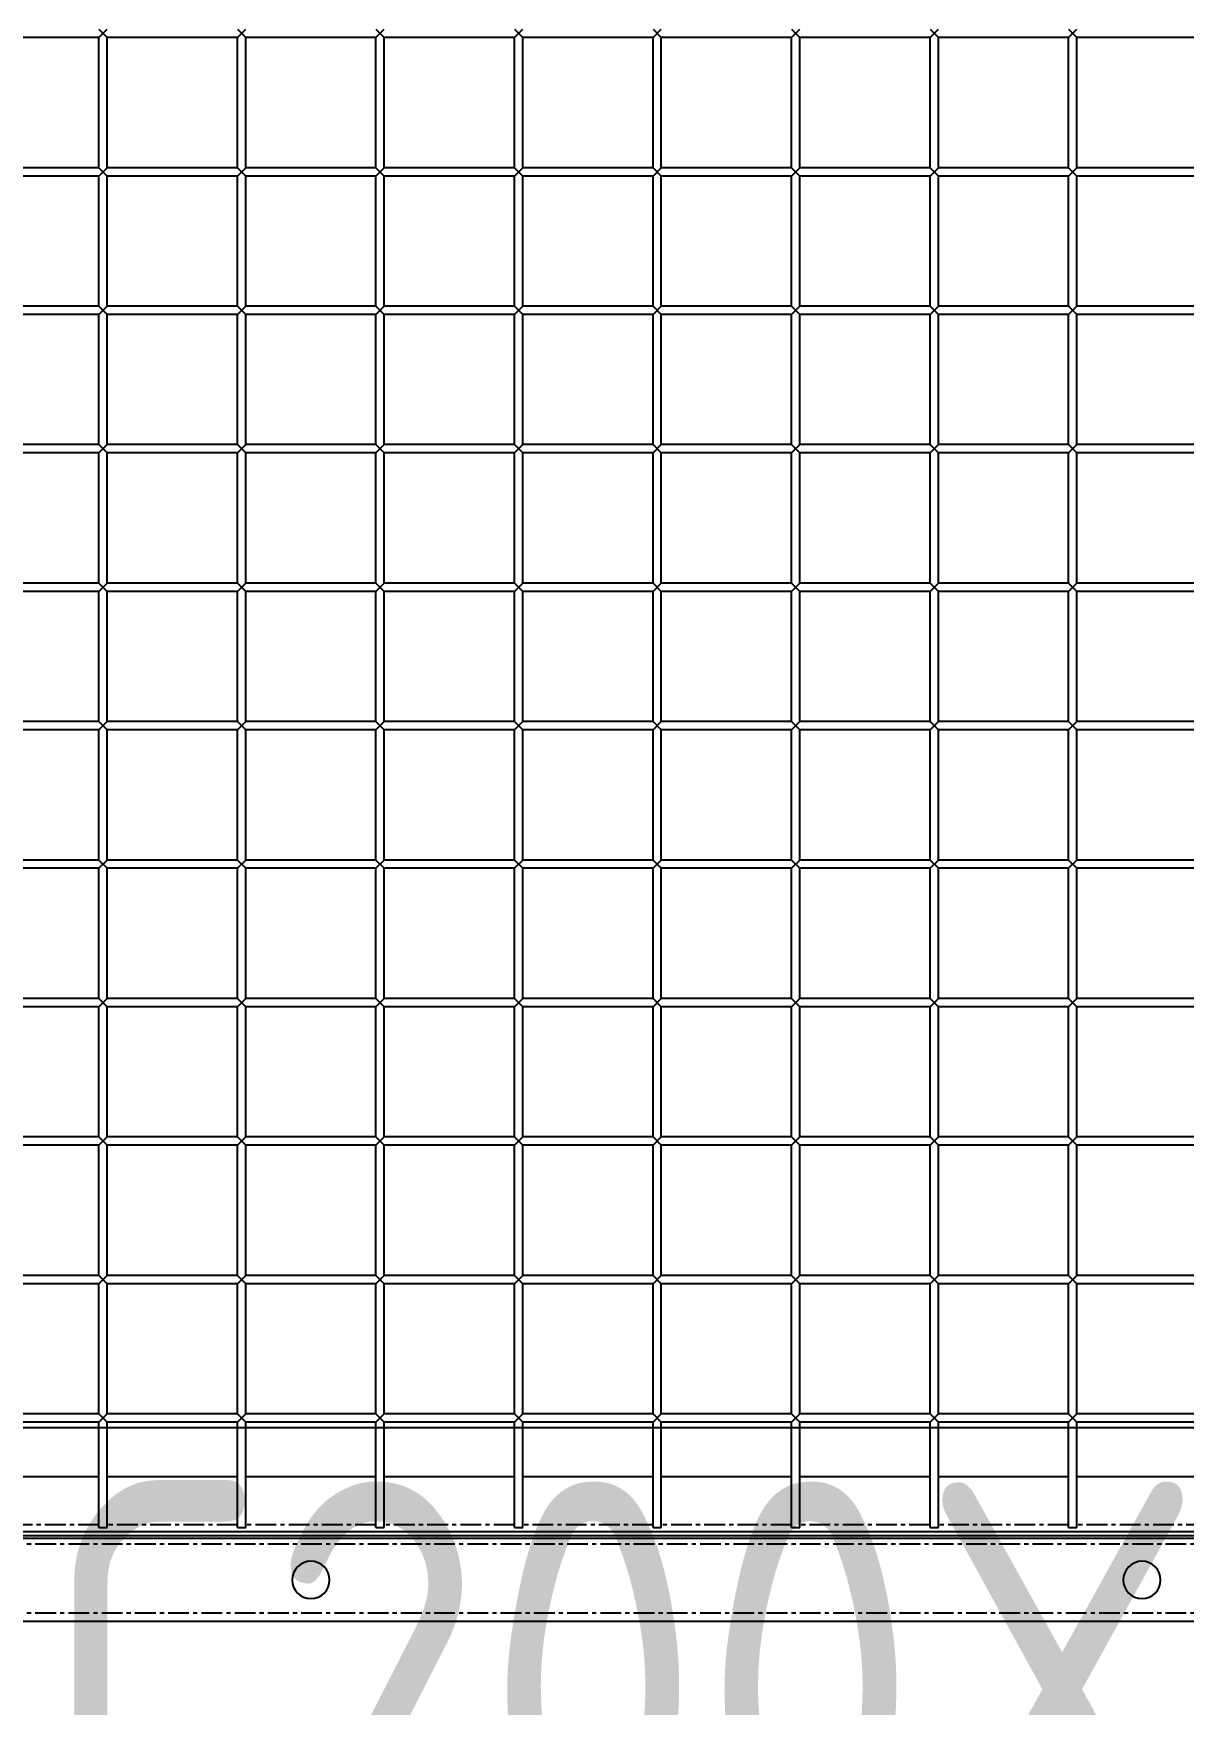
# Model space of a CAD drawing. Header units: millimetres. Extents: x -198529 to 244266, y -64 to 158464.
# Drawn here: x -148524 to -148109, y 108730 to 109334 of the extents above; entities that cross this region are included whole.
import ezdxf

# ---------------------------------------------------------------- set-up
doc = ezdxf.new("R2010")
doc.units = ezdxf.units.MM
doc.linetypes.add('CENTER', pattern=[12, 7.5, -1.5, 1.5, -1.5])
for name, color, linetype in [('0-DCC', 30, 'Continuous'), ('0-DCC-STRUC', 180, 'Continuous'), ('0-DCC-STRUC-T', 4, 'Continuous')]:
    doc.layers.add(name, color=color, linetype=linetype)
doc.styles.add('EDRI-COM', font='tssdeng.shx', dxfattribs={"width": 0.8, "bigfont": 'hztxt.shx'})

# ---------------------------------------------------------------- blocks, each defined once
blk = doc.blocks.new('DCC2850x1800(右)')
at = {"color": 0, "linetype": 'Continuous'}
for p, q in [((64592.5, -73903.48), (64589.5, -73906.48)), ((64592.5, -73906.48), (64589.5, -73903.48)), ((64642.5, -73903.48), (64639.5, -73906.48)), ((64642.5, -73906.48), (64639.5, -73903.48)), ((64692.5, -73903.48), (64689.5, -73906.48)), ((64692.5, -73906.48), (64689.5, -73903.48)), ((64742.5, -73903.48), (64739.5, -73906.48)), ((64742.5, -73906.48), (64739.5, -73903.48)), ((64792.5, -73903.48), (64789.5, -73906.48)), ((64792.5, -73906.48), (64789.5, -73903.48)), ((64842.5, -73903.48), (64839.5, -73906.48)), ((64842.5, -73906.48), (64839.5, -73903.48)), ((64892.5, -73903.48), (64889.5, -73906.48)), ((64892.5, -73906.48), (64889.5, -73903.48)), ((64942.5, -73903.48), (64939.5, -73906.48)), ((64942.5, -73906.48), (64939.5, -73903.48)), ((64542.5, -73906.48), (64589.5, -73906.48)), ((64589.5, -73953.48), (64589.5, -73906.48)), ((64592.5, -73953.48), (64592.5, -73906.48)), ((64592.5, -73906.48), (64639.5, -73906.48)), ((64639.5, -73953.48), (64639.5, -73906.48)), ((64642.5, -73953.48), (64642.5, -73906.48)), ((64642.5, -73906.48), (64689.5, -73906.48)), ((64689.5, -73953.48), (64689.5, -73906.48)), ((64692.5, -73953.48), (64692.5, -73906.48)), ((64692.5, -73906.48), (64739.5, -73906.48)), ((64739.5, -73953.48), (64739.5, -73906.48)), ((64742.5, -73953.48), (64742.5, -73906.48)), ((64742.5, -73906.48), (64789.5, -73906.48)), ((64789.5, -73953.48), (64789.5, -73906.48)), ((64792.5, -73953.48), (64792.5, -73906.48)), ((64792.5, -73906.48), (64839.5, -73906.48)), ((64839.5, -73953.48), (64839.5, -73906.48)), ((64842.5, -73953.48), (64842.5, -73906.48)), ((64842.5, -73906.48), (64889.5, -73906.48)), ((64889.5, -73953.48), (64889.5, -73906.48)), ((64892.5, -73953.48), (64892.5, -73906.48)), ((64892.5, -73906.48), (64939.5, -73906.48)), ((64939.5, -73953.48), (64939.5, -73906.48)), ((64942.5, -73953.48), (64942.5, -73906.48)), ((64942.5, -73906.48), (64989.5, -73906.48)), ((64542.5, -73953.48), (64589.5, -73953.48)), ((64542.5, -73956.48), (64589.5, -73956.48)), ((64592.5, -73953.48), (64589.5, -73956.48)), ((64592.5, -73956.48), (64589.5, -73953.48)), ((64589.5, -74003.48), (64589.5, -73956.48)), ((64592.5, -73953.48), (64639.5, -73953.48)), ((64592.5, -74003.48), (64592.5, -73956.48)), ((64592.5, -73956.48), (64639.5, -73956.48)), ((64642.5, -73953.48), (64639.5, -73956.48)), ((64642.5, -73956.48), (64639.5, -73953.48)), ((64639.5, -74003.48), (64639.5, -73956.48)), ((64642.5, -73953.48), (64689.5, -73953.48)), ((64642.5, -74003.48), (64642.5, -73956.48)), ((64642.5, -73956.48), (64689.5, -73956.48)), ((64692.5, -73953.48), (64689.5, -73956.48)), ((64692.5, -73956.48), (64689.5, -73953.48)), ((64689.5, -74003.48), (64689.5, -73956.48)), ((64692.5, -73953.48), (64739.5, -73953.48)), ((64692.5, -74003.48), (64692.5, -73956.48)), ((64692.5, -73956.48), (64739.5, -73956.48)), ((64742.5, -73953.48), (64739.5, -73956.48)), ((64742.5, -73956.48), (64739.5, -73953.48)), ((64739.5, -74003.48), (64739.5, -73956.48)), ((64742.5, -73953.48), (64789.5, -73953.48)), ((64742.5, -74003.48), (64742.5, -73956.48)), ((64742.5, -73956.48), (64789.5, -73956.48)), ((64792.5, -73953.48), (64789.5, -73956.48)), ((64792.5, -73956.48), (64789.5, -73953.48)), ((64789.5, -74003.48), (64789.5, -73956.48)), ((64792.5, -73953.48), (64839.5, -73953.48)), ((64792.5, -74003.48), (64792.5, -73956.48)), ((64792.5, -73956.48), (64839.5, -73956.48)), ((64842.5, -73953.48), (64839.5, -73956.48)), ((64842.5, -73956.48), (64839.5, -73953.48)), ((64839.5, -74003.48), (64839.5, -73956.48)), ((64842.5, -73953.48), (64889.5, -73953.48)), ((64842.5, -74003.48), (64842.5, -73956.48)), ((64842.5, -73956.48), (64889.5, -73956.48)), ((64892.5, -73953.48), (64889.5, -73956.48)), ((64892.5, -73956.48), (64889.5, -73953.48)), ((64889.5, -74003.48), (64889.5, -73956.48)), ((64892.5, -73953.48), (64939.5, -73953.48)), ((64892.5, -74003.48), (64892.5, -73956.48)), ((64892.5, -73956.48), (64939.5, -73956.48)), ((64942.5, -73953.48), (64939.5, -73956.48)), ((64942.5, -73956.48), (64939.5, -73953.48)), ((64939.5, -74003.48), (64939.5, -73956.48)), ((64942.5, -73953.48), (64989.5, -73953.48)), ((64942.5, -74003.48), (64942.5, -73956.48)), ((64942.5, -73956.48), (64989.5, -73956.48)), ((64542.5, -74003.48), (64589.5, -74003.48)), ((64542.5, -74006.48), (64589.5, -74006.48)), ((64592.5, -74003.48), (64589.5, -74006.48)), ((64592.5, -74006.48), (64589.5, -74003.48)), ((64589.5, -74053.48), (64589.5, -74006.48)), ((64592.5, -74003.48), (64639.5, -74003.48)), ((64592.5, -74053.48), (64592.5, -74006.48)), ((64592.5, -74006.48), (64639.5, -74006.48)), ((64642.5, -74003.48), (64639.5, -74006.48)), ((64642.5, -74006.48), (64639.5, -74003.48)), ((64639.5, -74053.48), (64639.5, -74006.48)), ((64642.5, -74003.48), (64689.5, -74003.48)), ((64642.5, -74053.48), (64642.5, -74006.48)), ((64642.5, -74006.48), (64689.5, -74006.48)), ((64692.5, -74003.48), (64689.5, -74006.48)), ((64692.5, -74006.48), (64689.5, -74003.48)), ((64689.5, -74053.48), (64689.5, -74006.48)), ((64692.5, -74003.48), (64739.5, -74003.48)), ((64692.5, -74053.48), (64692.5, -74006.48)), ((64692.5, -74006.48), (64739.5, -74006.48)), ((64742.5, -74003.48), (64739.5, -74006.48)), ((64742.5, -74006.48), (64739.5, -74003.48)), ((64739.5, -74053.48), (64739.5, -74006.48)), ((64742.5, -74003.48), (64789.5, -74003.48)), ((64742.5, -74053.48), (64742.5, -74006.48)), ((64742.5, -74006.48), (64789.5, -74006.48)), ((64792.5, -74003.48), (64789.5, -74006.48)), ((64792.5, -74006.48), (64789.5, -74003.48)), ((64789.5, -74053.48), (64789.5, -74006.48)), ((64792.5, -74003.48), (64839.5, -74003.48)), ((64792.5, -74053.48), (64792.5, -74006.48)), ((64792.5, -74006.48), (64839.5, -74006.48)), ((64842.5, -74003.48), (64839.5, -74006.48)), ((64842.5, -74006.48), (64839.5, -74003.48)), ((64839.5, -74053.48), (64839.5, -74006.48)), ((64842.5, -74003.48), (64889.5, -74003.48)), ((64842.5, -74053.48), (64842.5, -74006.48)), ((64842.5, -74006.48), (64889.5, -74006.48)), ((64892.5, -74003.48), (64889.5, -74006.48)), ((64892.5, -74006.48), (64889.5, -74003.48)), ((64889.5, -74053.48), (64889.5, -74006.48)), ((64892.5, -74003.48), (64939.5, -74003.48)), ((64892.5, -74053.48), (64892.5, -74006.48)), ((64892.5, -74006.48), (64939.5, -74006.48)), ((64942.5, -74003.48), (64939.5, -74006.48)), ((64942.5, -74006.48), (64939.5, -74003.48)), ((64939.5, -74053.48), (64939.5, -74006.48)), ((64942.5, -74003.48), (64989.5, -74003.48)), ((64942.5, -74053.48), (64942.5, -74006.48)), ((64942.5, -74006.48), (64989.5, -74006.48)), ((64542.5, -74053.48), (64589.5, -74053.48)), ((64592.5, -74053.48), (64589.5, -74056.48)), ((64592.5, -74056.48), (64589.5, -74053.48)), ((64592.5, -74053.48), (64639.5, -74053.48)), ((64642.5, -74053.48), (64639.5, -74056.48)), ((64642.5, -74056.48), (64639.5, -74053.48)), ((64642.5, -74053.48), (64689.5, -74053.48)), ((64692.5, -74053.48), (64689.5, -74056.48)), ((64692.5, -74056.48), (64689.5, -74053.48)), ((64692.5, -74053.48), (64739.5, -74053.48)), ((64742.5, -74053.48), (64739.5, -74056.48)), ((64742.5, -74056.48), (64739.5, -74053.48)), ((64742.5, -74053.48), (64789.5, -74053.48)), ((64792.5, -74053.48), (64789.5, -74056.48)), ((64792.5, -74056.48), (64789.5, -74053.48)), ((64792.5, -74053.48), (64839.5, -74053.48)), ((64842.5, -74053.48), (64839.5, -74056.48)), ((64842.5, -74056.48), (64839.5, -74053.48)), ((64842.5, -74053.48), (64889.5, -74053.48)), ((64892.5, -74053.48), (64889.5, -74056.48)), ((64892.5, -74056.48), (64889.5, -74053.48)), ((64892.5, -74053.48), (64939.5, -74053.48)), ((64942.5, -74053.48), (64939.5, -74056.48)), ((64942.5, -74056.48), (64939.5, -74053.48)), ((64942.5, -74053.48), (64989.5, -74053.48)), ((64542.5, -74056.48), (64589.5, -74056.48)), ((64589.5, -74103.48), (64589.5, -74056.48)), ((64592.5, -74056.48), (64639.5, -74056.48)), ((64592.5, -74103.48), (64592.5, -74056.48)), ((64639.5, -74103.48), (64639.5, -74056.48)), ((64642.5, -74056.48), (64689.5, -74056.48)), ((64642.5, -74103.48), (64642.5, -74056.48)), ((64689.5, -74103.48), (64689.5, -74056.48)), ((64692.5, -74103.48), (64692.5, -74056.48)), ((64692.5, -74056.48), (64739.5, -74056.48)), ((64739.5, -74103.48), (64739.5, -74056.48)), ((64742.5, -74103.48), (64742.5, -74056.48)), ((64742.5, -74056.48), (64789.5, -74056.48)), ((64789.5, -74103.48), (64789.5, -74056.48)), ((64792.5, -74103.48), (64792.5, -74056.48)), ((64792.5, -74056.48), (64839.5, -74056.48)), ((64839.5, -74103.48), (64839.5, -74056.48)), ((64842.5, -74103.48), (64842.5, -74056.48)), ((64842.5, -74056.48), (64889.5, -74056.48)), ((64889.5, -74103.48), (64889.5, -74056.48)), ((64892.5, -74103.48), (64892.5, -74056.48)), ((64892.5, -74056.48), (64939.5, -74056.48)), ((64939.5, -74103.48), (64939.5, -74056.48)), ((64942.5, -74103.48), (64942.5, -74056.48)), ((64942.5, -74056.48), (64989.5, -74056.48)), ((64542.5, -74103.48), (64589.5, -74103.48)), ((64592.5, -74103.48), (64589.5, -74106.48)), ((64592.5, -74106.48), (64589.5, -74103.48)), ((64592.5, -74103.48), (64639.5, -74103.48)), ((64642.5, -74103.48), (64639.5, -74106.48)), ((64642.5, -74106.48), (64639.5, -74103.48)), ((64642.5, -74103.48), (64689.5, -74103.48)), ((64692.5, -74103.48), (64689.5, -74106.48)), ((64692.5, -74106.48), (64689.5, -74103.48)), ((64692.5, -74103.48), (64739.5, -74103.48)), ((64742.5, -74103.48), (64739.5, -74106.48)), ((64742.5, -74106.48), (64739.5, -74103.48)), ((64742.5, -74103.48), (64789.5, -74103.48)), ((64792.5, -74103.48), (64789.5, -74106.48)), ((64792.5, -74106.48), (64789.5, -74103.48)), ((64792.5, -74103.48), (64839.5, -74103.48)), ((64842.5, -74103.48), (64839.5, -74106.48)), ((64842.5, -74106.48), (64839.5, -74103.48)), ((64842.5, -74103.48), (64889.5, -74103.48)), ((64892.5, -74103.48), (64889.5, -74106.48)), ((64892.5, -74106.48), (64889.5, -74103.48)), ((64892.5, -74103.48), (64939.5, -74103.48)), ((64942.5, -74103.48), (64939.5, -74106.48)), ((64942.5, -74106.48), (64939.5, -74103.48)), ((64942.5, -74103.48), (64989.5, -74103.48)), ((64542.5, -74106.48), (64589.5, -74106.48)), ((64589.5, -74153.48), (64589.5, -74106.48)), ((64592.5, -74106.48), (64639.5, -74106.48)), ((64592.5, -74153.48), (64592.5, -74106.48)), ((64639.5, -74153.48), (64639.5, -74106.48)), ((64642.5, -74106.48), (64689.5, -74106.48)), ((64642.5, -74153.48), (64642.5, -74106.48)), ((64689.5, -74153.48), (64689.5, -74106.48)), ((64692.5, -74153.48), (64692.5, -74106.48)), ((64692.5, -74106.48), (64739.5, -74106.48)), ((64739.5, -74153.48), (64739.5, -74106.48)), ((64742.5, -74153.48), (64742.5, -74106.48)), ((64742.5, -74106.48), (64789.5, -74106.48)), ((64789.5, -74153.48), (64789.5, -74106.48)), ((64792.5, -74153.48), (64792.5, -74106.48)), ((64792.5, -74106.48), (64839.5, -74106.48)), ((64839.5, -74153.48), (64839.5, -74106.48)), ((64842.5, -74153.48), (64842.5, -74106.48)), ((64842.5, -74106.48), (64889.5, -74106.48)), ((64889.5, -74153.48), (64889.5, -74106.48)), ((64892.5, -74153.48), (64892.5, -74106.48)), ((64892.5, -74106.48), (64939.5, -74106.48)), ((64939.5, -74153.48), (64939.5, -74106.48)), ((64942.5, -74153.48), (64942.5, -74106.48)), ((64942.5, -74106.48), (64989.5, -74106.48)), ((64542.5, -74153.48), (64589.5, -74153.48)), ((64542.5, -74156.48), (64589.5, -74156.48)), ((64592.5, -74153.48), (64589.5, -74156.48)), ((64592.5, -74156.48), (64589.5, -74153.48)), ((64589.5, -74203.48), (64589.5, -74156.48)), ((64592.5, -74153.48), (64639.5, -74153.48)), ((64592.5, -74156.48), (64639.5, -74156.48)), ((64592.5, -74203.48), (64592.5, -74156.48)), ((64642.5, -74153.48), (64639.5, -74156.48)), ((64642.5, -74156.48), (64639.5, -74153.48)), ((64639.5, -74203.48), (64639.5, -74156.48)), ((64642.5, -74153.48), (64689.5, -74153.48)), ((64642.5, -74156.48), (64689.5, -74156.48)), ((64642.5, -74203.48), (64642.5, -74156.48)), ((64692.5, -74153.48), (64689.5, -74156.48)), ((64692.5, -74156.48), (64689.5, -74153.48)), ((64689.5, -74203.48), (64689.5, -74156.48)), ((64692.5, -74153.48), (64739.5, -74153.48)), ((64692.5, -74156.48), (64739.5, -74156.48)), ((64692.5, -74203.48), (64692.5, -74156.48)), ((64742.5, -74153.48), (64739.5, -74156.48)), ((64742.5, -74156.48), (64739.5, -74153.48)), ((64739.5, -74203.48), (64739.5, -74156.48)), ((64742.5, -74153.48), (64789.5, -74153.48)), ((64742.5, -74156.48), (64789.5, -74156.48)), ((64742.5, -74203.48), (64742.5, -74156.48)), ((64792.5, -74153.48), (64789.5, -74156.48)), ((64792.5, -74156.48), (64789.5, -74153.48)), ((64789.5, -74203.48), (64789.5, -74156.48)), ((64792.5, -74153.48), (64839.5, -74153.48)), ((64792.5, -74156.48), (64839.5, -74156.48)), ((64792.5, -74203.48), (64792.5, -74156.48)), ((64842.5, -74153.48), (64839.5, -74156.48)), ((64842.5, -74156.48), (64839.5, -74153.48)), ((64839.5, -74203.48), (64839.5, -74156.48)), ((64842.5, -74153.48), (64889.5, -74153.48)), ((64842.5, -74203.48), (64842.5, -74156.48)), ((64842.5, -74156.48), (64889.5, -74156.48)), ((64892.5, -74153.48), (64889.5, -74156.48)), ((64892.5, -74156.48), (64889.5, -74153.48)), ((64889.5, -74203.48), (64889.5, -74156.48)), ((64892.5, -74153.48), (64939.5, -74153.48)), ((64892.5, -74203.48), (64892.5, -74156.48)), ((64892.5, -74156.48), (64939.5, -74156.48)), ((64942.5, -74153.48), (64939.5, -74156.48)), ((64942.5, -74156.48), (64939.5, -74153.48)), ((64939.5, -74203.48), (64939.5, -74156.48)), ((64942.5, -74153.48), (64989.5, -74153.48)), ((64942.5, -74203.48), (64942.5, -74156.48)), ((64942.5, -74156.48), (64989.5, -74156.48)), ((64542.5, -74203.48), (64589.5, -74203.48)), ((64592.5, -74203.48), (64589.5, -74206.48)), ((64592.5, -74206.48), (64589.5, -74203.48)), ((64592.5, -74203.48), (64639.5, -74203.48)), ((64642.5, -74203.48), (64639.5, -74206.48)), ((64642.5, -74206.48), (64639.5, -74203.48)), ((64642.5, -74203.48), (64689.5, -74203.48)), ((64692.5, -74203.48), (64689.5, -74206.48)), ((64692.5, -74206.48), (64689.5, -74203.48)), ((64692.5, -74203.48), (64739.5, -74203.48)), ((64742.5, -74203.48), (64739.5, -74206.48)), ((64742.5, -74206.48), (64739.5, -74203.48)), ((64742.5, -74203.48), (64789.5, -74203.48)), ((64792.5, -74203.48), (64789.5, -74206.48)), ((64792.5, -74206.48), (64789.5, -74203.48)), ((64792.5, -74203.48), (64839.5, -74203.48)), ((64842.5, -74203.48), (64839.5, -74206.48)), ((64842.5, -74206.48), (64839.5, -74203.48)), ((64842.5, -74203.48), (64889.5, -74203.48)), ((64892.5, -74203.48), (64889.5, -74206.48)), ((64892.5, -74206.48), (64889.5, -74203.48)), ((64892.5, -74203.48), (64939.5, -74203.48)), ((64942.5, -74203.48), (64939.5, -74206.48)), ((64942.5, -74206.48), (64939.5, -74203.48)), ((64942.5, -74203.48), (64989.5, -74203.48)), ((64542.5, -74206.48), (64589.5, -74206.48)), ((64589.5, -74253.48), (64589.5, -74206.48)), ((64592.5, -74206.48), (64639.5, -74206.48)), ((64592.5, -74253.48), (64592.5, -74206.48)), ((64639.5, -74253.48), (64639.5, -74206.48)), ((64642.5, -74206.48), (64689.5, -74206.48)), ((64642.5, -74253.48), (64642.5, -74206.48)), ((64689.5, -74253.48), (64689.5, -74206.48)), ((64692.5, -74206.48), (64739.5, -74206.48)), ((64692.5, -74253.48), (64692.5, -74206.48)), ((64739.5, -74253.48), (64739.5, -74206.48)), ((64742.5, -74206.48), (64789.5, -74206.48)), ((64742.5, -74253.48), (64742.5, -74206.48)), ((64789.5, -74253.48), (64789.5, -74206.48)), ((64792.5, -74206.48), (64839.5, -74206.48)), ((64792.5, -74253.48), (64792.5, -74206.48)), ((64839.5, -74253.48), (64839.5, -74206.48)), ((64842.5, -74253.48), (64842.5, -74206.48)), ((64842.5, -74206.48), (64889.5, -74206.48)), ((64889.5, -74253.48), (64889.5, -74206.48)), ((64892.5, -74253.48), (64892.5, -74206.48)), ((64892.5, -74206.48), (64939.5, -74206.48)), ((64939.5, -74253.48), (64939.5, -74206.48)), ((64942.5, -74253.48), (64942.5, -74206.48)), ((64942.5, -74206.48), (64989.5, -74206.48)), ((64542.5, -74253.48), (64589.5, -74253.48)), ((64592.5, -74253.48), (64589.5, -74256.48)), ((64592.5, -74256.48), (64589.5, -74253.48)), ((64592.5, -74253.48), (64639.5, -74253.48)), ((64642.5, -74253.48), (64639.5, -74256.48)), ((64642.5, -74256.48), (64639.5, -74253.48)), ((64642.5, -74253.48), (64689.5, -74253.48)), ((64692.5, -74253.48), (64689.5, -74256.48)), ((64692.5, -74256.48), (64689.5, -74253.48)), ((64692.5, -74253.48), (64739.5, -74253.48)), ((64742.5, -74253.48), (64739.5, -74256.48)), ((64742.5, -74256.48), (64739.5, -74253.48)), ((64742.5, -74253.48), (64789.5, -74253.48)), ((64792.5, -74253.48), (64789.5, -74256.48)), ((64792.5, -74256.48), (64789.5, -74253.48)), ((64792.5, -74253.48), (64839.5, -74253.48)), ((64842.5, -74253.48), (64839.5, -74256.48)), ((64842.5, -74256.48), (64839.5, -74253.48)), ((64842.5, -74253.48), (64889.5, -74253.48)), ((64892.5, -74253.48), (64889.5, -74256.48)), ((64892.5, -74256.48), (64889.5, -74253.48)), ((64892.5, -74253.48), (64939.5, -74253.48)), ((64942.5, -74253.48), (64939.5, -74256.48)), ((64942.5, -74256.48), (64939.5, -74253.48)), ((64942.5, -74253.48), (64989.5, -74253.48)), ((64542.5, -74256.48), (64589.5, -74256.48)), ((64589.5, -74303.48), (64589.5, -74256.48)), ((64592.5, -74256.48), (64639.5, -74256.48)), ((64592.5, -74303.48), (64592.5, -74256.48)), ((64639.5, -74303.48), (64639.5, -74256.48)), ((64642.5, -74256.48), (64689.5, -74256.48)), ((64642.5, -74303.48), (64642.5, -74256.48)), ((64689.5, -74303.48), (64689.5, -74256.48)), ((64692.5, -74256.48), (64739.5, -74256.48)), ((64692.5, -74303.48), (64692.5, -74256.48)), ((64739.5, -74303.48), (64739.5, -74256.48)), ((64742.5, -74256.48), (64789.5, -74256.48)), ((64742.5, -74303.48), (64742.5, -74256.48)), ((64789.5, -74303.48), (64789.5, -74256.48)), ((64792.5, -74256.48), (64839.5, -74256.48)), ((64792.5, -74303.48), (64792.5, -74256.48)), ((64839.5, -74303.48), (64839.5, -74256.48)), ((64842.5, -74303.48), (64842.5, -74256.48)), ((64842.5, -74256.48), (64889.5, -74256.48)), ((64889.5, -74303.48), (64889.5, -74256.48)), ((64892.5, -74303.48), (64892.5, -74256.48)), ((64892.5, -74256.48), (64939.5, -74256.48)), ((64939.5, -74303.48), (64939.5, -74256.48)), ((64942.5, -74303.48), (64942.5, -74256.48)), ((64942.5, -74256.48), (64989.5, -74256.48)), ((64542.5, -74303.48), (64589.5, -74303.48)), ((64542.5, -74306.48), (64589.5, -74306.48)), ((64592.5, -74303.48), (64589.5, -74306.48)), ((64592.5, -74306.48), (64589.5, -74303.48)), ((64589.5, -74353.48), (64589.5, -74306.48)), ((64592.5, -74303.48), (64639.5, -74303.48)), ((64592.5, -74306.48), (64639.5, -74306.48)), ((64592.5, -74353.48), (64592.5, -74306.48)), ((64642.5, -74303.48), (64639.5, -74306.48)), ((64642.5, -74306.48), (64639.5, -74303.48)), ((64639.5, -74353.48), (64639.5, -74306.48)), ((64642.5, -74303.48), (64689.5, -74303.48)), ((64642.5, -74306.48), (64689.5, -74306.48)), ((64642.5, -74353.48), (64642.5, -74306.48)), ((64692.5, -74303.48), (64689.5, -74306.48)), ((64692.5, -74306.48), (64689.5, -74303.48)), ((64689.5, -74353.48), (64689.5, -74306.48)), ((64692.5, -74303.48), (64739.5, -74303.48)), ((64692.5, -74306.48), (64739.5, -74306.48)), ((64692.5, -74353.48), (64692.5, -74306.48)), ((64742.5, -74303.48), (64739.5, -74306.48)), ((64742.5, -74306.48), (64739.5, -74303.48)), ((64739.5, -74353.48), (64739.5, -74306.48)), ((64742.5, -74303.48), (64789.5, -74303.48)), ((64742.5, -74306.48), (64789.5, -74306.48)), ((64742.5, -74353.48), (64742.5, -74306.48)), ((64792.5, -74303.48), (64789.5, -74306.48)), ((64792.5, -74306.48), (64789.5, -74303.48)), ((64789.5, -74353.48), (64789.5, -74306.48)), ((64792.5, -74303.48), (64839.5, -74303.48)), ((64792.5, -74306.48), (64839.5, -74306.48)), ((64792.5, -74353.48), (64792.5, -74306.48)), ((64842.5, -74303.48), (64839.5, -74306.48)), ((64842.5, -74306.48), (64839.5, -74303.48)), ((64839.5, -74353.48), (64839.5, -74306.48)), ((64842.5, -74303.48), (64889.5, -74303.48)), ((64842.5, -74306.48), (64889.5, -74306.48)), ((64842.5, -74353.48), (64842.5, -74306.48)), ((64892.5, -74303.48), (64889.5, -74306.48)), ((64892.5, -74306.48), (64889.5, -74303.48)), ((64889.5, -74353.48), (64889.5, -74306.48)), ((64892.5, -74303.48), (64939.5, -74303.48)), ((64892.5, -74306.48), (64939.5, -74306.48)), ((64892.5, -74353.48), (64892.5, -74306.48)), ((64942.5, -74303.48), (64939.5, -74306.48)), ((64942.5, -74306.48), (64939.5, -74303.48)), ((64939.5, -74353.48), (64939.5, -74306.48)), ((64942.5, -74303.48), (64989.5, -74303.48)), ((64942.5, -74306.48), (64989.5, -74306.48)), ((64942.5, -74353.48), (64942.5, -74306.48)), ((64542.5, -74353.48), (64589.5, -74353.48)), ((64542.5, -74356.48), (64589.5, -74356.48)), ((64592.5, -74353.48), (64589.5, -74356.48)), ((64592.5, -74356.48), (64589.5, -74353.48)), ((64589.5, -74403.48), (64589.5, -74356.48)), ((64592.5, -74353.48), (64639.5, -74353.48)), ((64592.5, -74356.48), (64639.5, -74356.48)), ((64592.5, -74403.48), (64592.5, -74356.48)), ((64642.5, -74353.48), (64639.5, -74356.48)), ((64642.5, -74356.48), (64639.5, -74353.48)), ((64639.5, -74403.48), (64639.5, -74356.48)), ((64642.5, -74353.48), (64689.5, -74353.48)), ((64642.5, -74356.48), (64689.5, -74356.48)), ((64642.5, -74403.48), (64642.5, -74356.48)), ((64692.5, -74353.48), (64689.5, -74356.48)), ((64692.5, -74356.48), (64689.5, -74353.48)), ((64689.5, -74403.48), (64689.5, -74356.48)), ((64692.5, -74353.48), (64739.5, -74353.48)), ((64692.5, -74356.48), (64739.5, -74356.48)), ((64692.5, -74403.48), (64692.5, -74356.48)), ((64742.5, -74353.48), (64739.5, -74356.48)), ((64742.5, -74356.48), (64739.5, -74353.48)), ((64739.5, -74403.48), (64739.5, -74356.48)), ((64742.5, -74353.48), (64789.5, -74353.48)), ((64742.5, -74356.48), (64789.5, -74356.48)), ((64742.5, -74403.48), (64742.5, -74356.48)), ((64792.5, -74353.48), (64789.5, -74356.48)), ((64792.5, -74356.48), (64789.5, -74353.48)), ((64789.5, -74403.48), (64789.5, -74356.48)), ((64792.5, -74353.48), (64839.5, -74353.48)), ((64792.5, -74356.48), (64839.5, -74356.48)), ((64792.5, -74403.48), (64792.5, -74356.48)), ((64842.5, -74353.48), (64839.5, -74356.48)), ((64842.5, -74356.48), (64839.5, -74353.48)), ((64839.5, -74403.48), (64839.5, -74356.48)), ((64842.5, -74353.48), (64889.5, -74353.48)), ((64842.5, -74356.48), (64889.5, -74356.48)), ((64842.5, -74403.48), (64842.5, -74356.48)), ((64892.5, -74353.48), (64889.5, -74356.48)), ((64892.5, -74356.48), (64889.5, -74353.48)), ((64889.5, -74403.48), (64889.5, -74356.48)), ((64892.5, -74353.48), (64939.5, -74353.48)), ((64892.5, -74356.48), (64939.5, -74356.48)), ((64892.5, -74403.48), (64892.5, -74356.48)), ((64942.5, -74353.48), (64939.5, -74356.48)), ((64942.5, -74356.48), (64939.5, -74353.48)), ((64939.5, -74403.48), (64939.5, -74356.48)), ((64942.5, -74353.48), (64989.5, -74353.48)), ((64942.5, -74356.48), (64989.5, -74356.48)), ((64942.5, -74403.48), (64942.5, -74356.48)), ((64542.5, -74403.48), (64589.5, -74403.48)), ((64592.5, -74403.48), (64589.5, -74406.48)), ((64592.5, -74406.48), (64589.5, -74403.48)), ((64592.5, -74403.48), (64639.5, -74403.48)), ((64642.5, -74403.48), (64639.5, -74406.48)), ((64642.5, -74406.48), (64639.5, -74403.48)), ((64642.5, -74403.48), (64689.5, -74403.48)), ((64692.5, -74403.48), (64689.5, -74406.48)), ((64692.5, -74406.48), (64689.5, -74403.48)), ((64692.5, -74403.48), (64739.5, -74403.48)), ((64742.5, -74403.48), (64739.5, -74406.48)), ((64742.5, -74406.48), (64739.5, -74403.48)), ((64742.5, -74403.48), (64789.5, -74403.48)), ((64792.5, -74403.48), (64789.5, -74406.48)), ((64792.5, -74406.48), (64789.5, -74403.48)), ((64792.5, -74403.48), (64839.5, -74403.48)), ((64842.5, -74403.48), (64839.5, -74406.48)), ((64842.5, -74406.48), (64839.5, -74403.48)), ((64842.5, -74403.48), (64889.5, -74403.48)), ((64892.5, -74403.48), (64889.5, -74406.48)), ((64892.5, -74406.48), (64889.5, -74403.48)), ((64892.5, -74403.48), (64939.5, -74403.48)), ((64942.5, -74403.48), (64939.5, -74406.48)), ((64942.5, -74406.48), (64939.5, -74403.48)), ((64942.5, -74403.48), (64989.5, -74403.48)), ((64542.5, -74406.48), (64589.5, -74406.48)), ((64589.5, -74444.58), (64589.5, -74406.48)), ((64592.5, -74406.48), (64639.5, -74406.48)), ((64592.5, -74444.58), (64592.5, -74406.48)), ((64639.5, -74444.58), (64639.5, -74406.48)), ((64642.5, -74406.48), (64689.5, -74406.48)), ((64642.5, -74444.58), (64642.5, -74406.48)), ((64689.5, -74444.58), (64689.5, -74406.48)), ((64692.5, -74406.48), (64739.5, -74406.48)), ((64692.5, -74444.58), (64692.5, -74406.48)), ((64739.5, -74444.58), (64739.5, -74406.48)), ((64742.5, -74406.48), (64789.5, -74406.48)), ((64742.5, -74444.58), (64742.5, -74406.48)), ((64789.5, -74444.58), (64789.5, -74406.48)), ((64792.5, -74406.48), (64839.5, -74406.48)), ((64792.5, -74444.58), (64792.5, -74406.48)), ((64839.5, -74444.58), (64839.5, -74406.48)), ((64842.5, -74406.48), (64889.5, -74406.48)), ((64842.5, -74444.58), (64842.5, -74406.48)), ((64889.5, -74444.58), (64889.5, -74406.48)), ((64892.5, -74406.48), (64939.5, -74406.48)), ((64892.5, -74444.58), (64892.5, -74406.48)), ((64939.5, -74444.58), (64939.5, -74406.48)), ((64942.5, -74406.48), (64989.5, -74406.48)), ((64942.5, -74444.58), (64942.5, -74406.48)), ((64589.5, -74426.08), (64542.5, -74426.08)), ((64639.5, -74426.08), (64592.5, -74426.08)), ((64689.5, -74426.08), (64642.5, -74426.08)), ((64739.5, -74426.08), (64692.5, -74426.08)), ((64789.5, -74426.08), (64742.5, -74426.08)), ((64839.5, -74426.08), (64792.5, -74426.08)), ((64889.5, -74426.08), (64842.5, -74426.08)), ((64939.5, -74426.08), (64892.5, -74426.08)), ((64989.5, -74426.08), (64942.5, -74426.08)), ((62966, -74446.08), (65616, -74446.08)), ((62966, -74447.58), (65613, -74447.58)), ((64592.5, -74444.58), (64589.5, -74444.58)), ((64642.5, -74444.58), (64639.5, -74444.58)), ((64692.5, -74444.58), (64689.5, -74444.58)), ((64742.5, -74444.58), (64739.5, -74444.58)), ((64792.5, -74444.58), (64789.5, -74444.58)), ((64842.5, -74444.58), (64839.5, -74444.58)), ((64892.5, -74444.58), (64889.5, -74444.58)), ((64942.5, -74444.58), (64939.5, -74444.58)), ((62966, -74478.48), (65614.5, -74478.48))]:
    blk.add_line(p, q, dxfattribs=at)
at = {"color": 0, "linetype": 'CENTER'}
for p, q in [((64542.5, -74443.58), (64589.5, -74443.58)), ((64592.5, -74443.58), (64639.5, -74443.58)), ((64642.5, -74443.58), (64689.5, -74443.58)), ((64692.5, -74443.58), (64739.5, -74443.58)), ((64742.5, -74443.58), (64789.5, -74443.58)), ((64792.5, -74443.58), (64839.5, -74443.58)), ((64842.5, -74443.58), (64889.5, -74443.58)), ((64892.5, -74443.58), (64939.5, -74443.58)), ((64942.5, -74443.58), (64989.5, -74443.58)), ((62966, -74450.58), (65614.5, -74450.58)), ((62966, -74475.48), (65614.5, -74475.48))]:
    blk.add_line(p, q, dxfattribs=at)
at = {"color": 0, "linetype": 'Continuous'}
for centre in [(64566, -74463.48), (64866, -74463.48)]:
    blk.add_circle(centre, 6.75, dxfattribs=at)

msp = doc.modelspace()

# ---------------------------------------------------------------- linework, layer by layer
at = {"layer": '0-DCC-STRUC'}
for points in [[(-149261.16, 108630.01), (-146511.27, 108630.01), (-146511.27, 108830.01), (-149261.16, 108830.01)], [(-149261.16, 108670.01), (-146511.27, 108670.01), (-146511.27, 108790.01), (-149261.16, 108790.01)]]:
    msp.add_lwpolyline(points, close=True, dxfattribs=at)

# ---------------------------------------------------------------- block references
at = {"layer": '0-DCC', "xscale": -1}
msp.add_blockref('DCC2850x1800(右)', (-83558.27, 183238.49), dxfattribs=at)

# ---------------------------------------------------------------- texts
at = {"layer": '0-DCC-STRUC-T', "style": 'EDRI-COM', "width": 0.8}
msp.add_text('C200X100X35X3.0', height=150, dxfattribs=at).set_placement((-148521.92, 108660.57))

doc.saveas('drawing.dxf')
